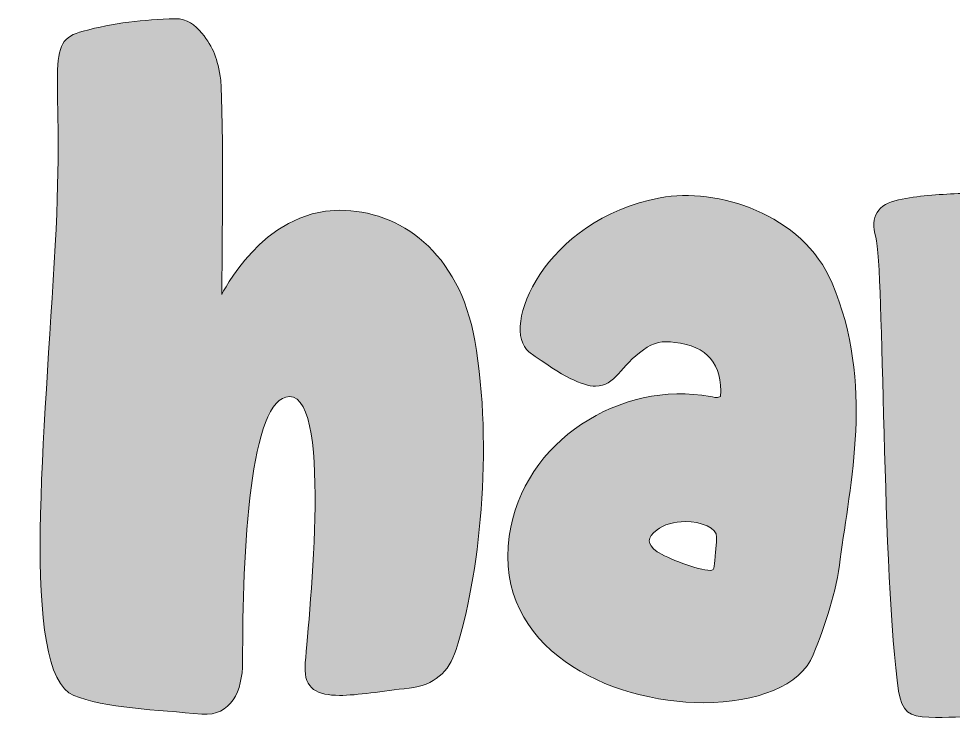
# Model space of a CAD drawing. Header units: inches. Extents: x 205 to 874, y -804 to -276.
# Drawn here: x 204.8 to 439.7, y -799.8 to -623.9 of the extents above; entities that cross this region are included whole.
import ezdxf

# ---------------------------------------------------------------- set-up
doc = ezdxf.new("R2010")
doc.units = ezdxf.units.IN
doc.header["$MEASUREMENT"] = 0
doc.layers.add('Layer 1', color=7, linetype='Continuous')

# ---------------------------------------------------------------- blocks, each defined once
blk = doc.blocks.new('block 4')
at = {"layer": 'Layer 1', "true_color": 0xffffff}
h = blk.add_hatch(color=7, dxfattribs=at)
h.dxf.hatch_style = 2
edge = h.paths.add_edge_path()
edge.add_spline(control_points=[(285.39, -672.1), (300.57, -672.1), (315.48, -682.57), (319.41, -704.81), (324.12, -731.76), (320.46, -765), (314.7, -782.53), (312.87, -788.29), (309.2, -791.43), (302.92, -792.21), (296.12, -793), (289.84, -794.04), (285.39, -794.04), (279.89, -794.04), (276.49, -792.48), (276.75, -786.72), (277.28, -777.82), (284.08, -718.94), (272.83, -718.94), (262.88, -718.94), (261.05, -757.93), (261.05, -785.67), (261.05, -793), (258.17, -799.28), (250.85, -798.76), (239.86, -797.71), (225.99, -797.19), (218.66, -794.04), (204.79, -788.55), (211.59, -726.53), (213.95, -681), (216.57, -635.99), (210.55, -629.71), (221.01, -627.09), (228.6, -625), (236.19, -624.21), (244.04, -623.95), (247.18, -623.95), (249.02, -625.52), (250.85, -627.61), (253.73, -631.28), (254.77, -633.89), (255.56, -639.39), (256.34, -646.72), (255.82, -693.3), (255.82, -693.3), (255.82, -693.3), (266.02, -672.1), (285.39, -672.1)], knot_values=[0, 0, 0, 0, 1, 1, 1, 2, 2, 2, 3, 3, 3, 4, 4, 4, 5, 5, 5, 6, 6, 6, 7, 7, 7, 8, 8, 8, 9, 9, 9, 10, 10, 10, 11, 11, 11, 12, 12, 12, 13, 13, 13, 14, 14, 14, 15, 15, 15, 16, 16, 16, 16], degree=3, periodic=1)
h = blk.add_hatch(color=7, dxfattribs=at)
h.dxf.hatch_style = 2
edge = h.paths.add_edge_path()
edge.add_spline(control_points=[(369.66, -705.33), (366.78, -704.81), (364.16, -705.33), (361.81, -707.17), (356.05, -711.09), (354.74, -716.32), (349.77, -716.32), (346.37, -716.32), (341.66, -713.97), (333.02, -707.69), (325.69, -701.93), (336.68, -674.45), (365.99, -668.96), (380.12, -666.34), (401.84, -672.88), (409.17, -690.42), (419.9, -715.54), (413.62, -741.18), (411.26, -759.76), (410.22, -768.14), (407.6, -775.99), (404.46, -783.84), (401.32, -791.69), (390.07, -795.88), (376.98, -795.88), (353.17, -795.88), (324.12, -782.27), (328.05, -754.01), (331.45, -729.93), (356.31, -714.75), (378.55, -718.94), (379.34, -718.94), (380.12, -719.46), (381.17, -718.94), (381.69, -710.83), (377.77, -706.12), (369.66, -705.33)], knot_values=[0, 0, 0, 0, 1, 1, 1, 2, 2, 2, 3, 3, 3, 4, 4, 4, 5, 5, 5, 6, 6, 6, 7, 7, 7, 8, 8, 8, 9, 9, 9, 10, 10, 10, 11, 11, 11, 12, 12, 12, 12], degree=3, periodic=1)
edge = h.paths.add_edge_path()
edge.add_spline(control_points=[(372.27, -750.34), (369.66, -750.34), (366.78, -751.13), (365.21, -752.44), (362.59, -754.53), (362.59, -755.84), (365.21, -757.93), (367.56, -759.5), (375.68, -762.64), (378.55, -762.64), (379.86, -762.64), (379.6, -761.34), (379.86, -757.93), (380.12, -756.36), (380.12, -755.84), (380.12, -754.27), (380.39, -751.91), (376.2, -750.34), (372.27, -750.34)], knot_values=[0, 0, 0, 0, 1, 1, 1, 2, 2, 2, 3, 3, 3, 4, 4, 4, 5, 5, 5, 6, 6, 6, 6], degree=3, periodic=1)
h = blk.add_hatch(color=7, dxfattribs=at)
h.dxf.hatch_style = 2
edge = h.paths.add_edge_path()
edge.add_spline(control_points=[(512.8, -698.01), (513.59, -715.8), (504.95, -727.05), (491.61, -727.58), (470.67, -728.36), (468.32, -714.49), (467.79, -713.45), (466.75, -713.45), (462.56, -717.11), (462.82, -731.76), (463.08, -746.42), (465.96, -780.96), (466.22, -789.6), (466.22, -793.78), (464.39, -795.88), (460.46, -796.92), (451.57, -798.76), (442.41, -799.8), (433.51, -799.54), (428.54, -799.54), (426.71, -797.97), (425.92, -793), (421.74, -764.47), (422.26, -686.49), (420.17, -678.9), (418.59, -673.67), (420.69, -670.53), (425.92, -669.48), (430.63, -668.44), (435.87, -668.17), (440.84, -667.91), (447.9, -667.65), (453.14, -671.84), (455.76, -678.9), (456.02, -679.95), (456.28, -681), (456.8, -682.04), (457.85, -681.78), (458.37, -681), (459.16, -680.21), (466.75, -672.88), (474.07, -669.48), (482.45, -669.48), (500.24, -669.48), (512.02, -679.16), (512.8, -698.01)], knot_values=[0, 0, 0, 0, 1, 1, 1, 2, 2, 2, 3, 3, 3, 4, 4, 4, 5, 5, 5, 6, 6, 6, 7, 7, 7, 8, 8, 8, 9, 9, 9, 10, 10, 10, 11, 11, 11, 12, 12, 12, 13, 13, 13, 14, 14, 14, 15, 15, 15, 15], degree=3, periodic=1)
at = {"layer": 'Layer 1', "lineweight": 0}
for points, knots in [([(285.39, -672.1), (300.57, -672.1), (315.48, -682.57), (319.41, -704.81), (324.12, -731.76), (320.46, -765), (314.7, -782.53), (312.87, -788.29), (309.2, -791.43), (302.92, -792.21), (296.12, -793), (289.84, -794.04), (285.39, -794.04), (279.89, -794.04), (276.49, -792.48), (276.75, -786.72), (277.28, -777.82), (284.08, -718.94), (272.83, -718.94), (262.88, -718.94), (261.05, -757.93), (261.05, -785.67), (261.05, -793), (258.17, -799.28), (250.85, -798.76), (239.86, -797.71), (225.99, -797.19), (218.66, -794.04), (204.79, -788.55), (211.59, -726.53), (213.95, -681), (216.57, -635.99), (210.55, -629.71), (221.01, -627.09), (228.6, -625), (236.19, -624.21), (244.04, -623.95), (247.18, -623.95), (249.02, -625.52), (250.85, -627.61), (253.73, -631.28), (254.77, -633.89), (255.56, -639.39), (256.34, -646.72), (255.82, -693.3), (255.82, -693.3), (255.82, -693.3), (266.02, -672.1), (285.39, -672.1)], [0, 0, 0, 0, 1, 1, 1, 2, 2, 2, 3, 3, 3, 4, 4, 4, 5, 5, 5, 6, 6, 6, 7, 7, 7, 8, 8, 8, 9, 9, 9, 10, 10, 10, 11, 11, 11, 12, 12, 12, 13, 13, 13, 14, 14, 14, 15, 15, 15, 16, 16, 16, 16]), ([(369.66, -705.33), (366.78, -704.81), (364.16, -705.33), (361.81, -707.17), (356.05, -711.09), (354.74, -716.32), (349.77, -716.32), (346.37, -716.32), (341.66, -713.97), (333.02, -707.69), (325.69, -701.93), (336.68, -674.45), (365.99, -668.96), (380.12, -666.34), (401.84, -672.88), (409.17, -690.42), (419.9, -715.54), (413.62, -741.18), (411.26, -759.76), (410.22, -768.14), (407.6, -775.99), (404.46, -783.84), (401.32, -791.69), (390.07, -795.88), (376.98, -795.88), (353.17, -795.88), (324.12, -782.27), (328.05, -754.01), (331.45, -729.93), (356.31, -714.75), (378.55, -718.94), (379.34, -718.94), (380.12, -719.46), (381.17, -718.94), (381.69, -710.83), (377.77, -706.12), (369.66, -705.33)], [0, 0, 0, 0, 1, 1, 1, 2, 2, 2, 3, 3, 3, 4, 4, 4, 5, 5, 5, 6, 6, 6, 7, 7, 7, 8, 8, 8, 9, 9, 9, 10, 10, 10, 11, 11, 11, 12, 12, 12, 12]), ([(512.8, -698.01), (513.59, -715.8), (504.95, -727.05), (491.61, -727.58), (470.67, -728.36), (468.32, -714.49), (467.79, -713.45), (466.75, -713.45), (462.56, -717.11), (462.82, -731.76), (463.08, -746.42), (465.96, -780.96), (466.22, -789.6), (466.22, -793.78), (464.39, -795.88), (460.46, -796.92), (451.57, -798.76), (442.41, -799.8), (433.51, -799.54), (428.54, -799.54), (426.71, -797.97), (425.92, -793), (421.74, -764.47), (422.26, -686.49), (420.17, -678.9), (418.59, -673.67), (420.69, -670.53), (425.92, -669.48), (430.63, -668.44), (435.87, -668.17), (440.84, -667.91), (447.9, -667.65), (453.14, -671.84), (455.76, -678.9), (456.02, -679.95), (456.28, -681), (456.8, -682.04), (457.85, -681.78), (458.37, -681), (459.16, -680.21), (466.75, -672.88), (474.07, -669.48), (482.45, -669.48), (500.24, -669.48), (512.02, -679.16), (512.8, -698.01)], [0, 0, 0, 0, 1, 1, 1, 2, 2, 2, 3, 3, 3, 4, 4, 4, 5, 5, 5, 6, 6, 6, 7, 7, 7, 8, 8, 8, 9, 9, 9, 10, 10, 10, 11, 11, 11, 12, 12, 12, 13, 13, 13, 14, 14, 14, 15, 15, 15, 15]), ([(372.27, -750.34), (369.66, -750.34), (366.78, -751.13), (365.21, -752.44), (362.59, -754.53), (362.59, -755.84), (365.21, -757.93), (367.56, -759.5), (375.68, -762.64), (378.55, -762.64), (379.86, -762.64), (379.6, -761.34), (379.86, -757.93), (380.12, -756.36), (380.12, -755.84), (380.12, -754.27), (380.39, -751.91), (376.2, -750.34), (372.27, -750.34)], [0, 0, 0, 0, 1, 1, 1, 2, 2, 2, 3, 3, 3, 4, 4, 4, 5, 5, 5, 6, 6, 6, 6])]:
    blk.add_open_spline(points, degree=3, knots=knots, dxfattribs=at)
blk = doc.blocks.new('block 2')
at = {"layer": 'Layer 1'}
blk.add_blockref('block 4', (0, 0), dxfattribs=at)

msp = doc.modelspace()

# ---------------------------------------------------------------- block references
at = {"layer": 'Layer 1'}
msp.add_blockref('block 2', (0, 0), dxfattribs=at)

doc.saveas('drawing.dxf')
